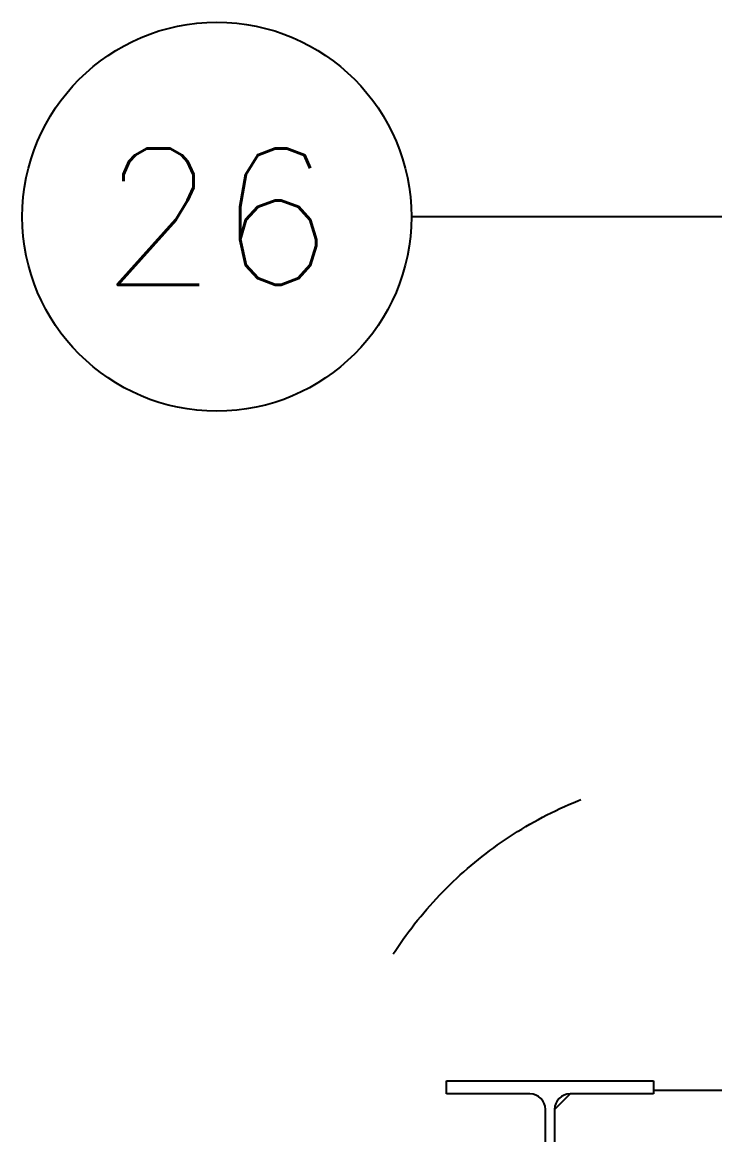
# Model space of a CAD drawing. Header units: metres. Extents: x 0 to 21025, y 0 to 14850.
# Drawn here: x 4053 to 4498, y 12160 to 12876 of the extents above; entities that cross this region are included whole.
import ezdxf
from ezdxf.enums import TextEntityAlignment as Align

# ---------------------------------------------------------------- set-up
doc = ezdxf.new("R2010")
doc.units = ezdxf.units.M
doc.header["$LTSCALE"] = 25
doc.linetypes.add('PHANTOM', pattern=[63.5, 31.75, -6.35, 6.35, -6.35, 6.35, -6.35])
for name, color, linetype in [('GSB', 7, 'Continuous'), ('SDM', 7, 'Continuous'), ('SL1', 8, 'Continuous'), ('SL4', 4, 'Continuous'), ('SRE', 2, 'PHANTOM')]:
    doc.layers.add(name, color=color, linetype=linetype)
doc.styles.add('R140', font='simplex.shx', dxfattribs={"height": 3.5})
doc.styles.add('ROMANS', font='ROMANS.SHX')
doc.dimstyles.new('25___1-25', dxfattribs={"dimscale": 25, "dimtxt": 2.5, "dimasz": 2, "dimexe": 1.5, "dimexo": 1, "dimgap": 0.5, "dimtad": 1, "dimzin": 12, "dimtxsty": 'ROMANS', "dimcen": 0, "dimclrd": 256, "dimclre": 256, "dimclrt": 3, "dimazin": 3, "dimtfac": 1, "dimtmove": 0, "dimatfit": 0, "dimfxl": 1, "dimlwd": -1, "dimlwe": -1, "dimarcsym": 0})

# ---------------------------------------------------------------- blocks, each defined once
blk = doc.blocks.new('INDICACAO_EIXO')
at = {"layer": 'GSB', "color": 3}
blk.add_circle((0, 0), 5, dxfattribs=at)

msp = doc.modelspace()

# ---------------------------------------------------------------- linework, layer by layer
at = {"layer": 'SL1'}
for p, q in [((4325.259, 12186.663), (4325.259, 12195.063)), ((4325.259, 12195.063), (4458.259, 12195.063)), ((4458.259, 12195.063), (4458.259, 12186.663)), ((4378.859, 12186.663), (4325.259, 12186.663)), ((4458.259, 12186.663), (4404.659, 12186.663)), ((4388.859, 12006.463), (4388.859, 12176.663)), ((4394.659, 12176.663), (4394.659, 12006.463))]:
    msp.add_line(p, q, dxfattribs=at)
for centre, start, end in [((4378.859, 12176.663), 0, 90), ((4404.659, 12176.663), 90, 180)]:
    msp.add_arc(centre, 10, start, end, dxfattribs=at)
at = {"layer": 'SL4'}
for p, q in [((4581.499, 12188.783), (4458.259, 12188.783)), ((4394.659, 12176.663), (4404.659, 12186.663))]:
    msp.add_line(p, q, dxfattribs=at)
at = {"layer": 'SRE'}
msp.add_circle((4506.499, 12137.596), 256.394, dxfattribs=at)

# ---------------------------------------------------------------- block references
at = {"layer": 'GSB'}
ref = msp.add_blockref('INDICACAO_EIXO', (4177.677, 12750.552), dxfattribs=dict(at, xscale=24.99999999999972, yscale=24.99999999999972, zscale=24.99999999999972))
ref.add_attrib('EIXO', '26', dxfattribs={"color": 4, "height": 87.5, "style": 'R140'}).set_placement((4177.677, 12750.552), align=Align.MIDDLE_CENTER)

# ---------------------------------------------------------------- leaders
at = {"layer": 'SDM'}
msp.add_leader([(4599.749, 12750.552), (4302.677, 12750.552)], dimstyle='25___1-25', override={"dimgap": 0.5, "dimtad": 0}, dxfattribs=at)

doc.saveas('drawing.dxf')
